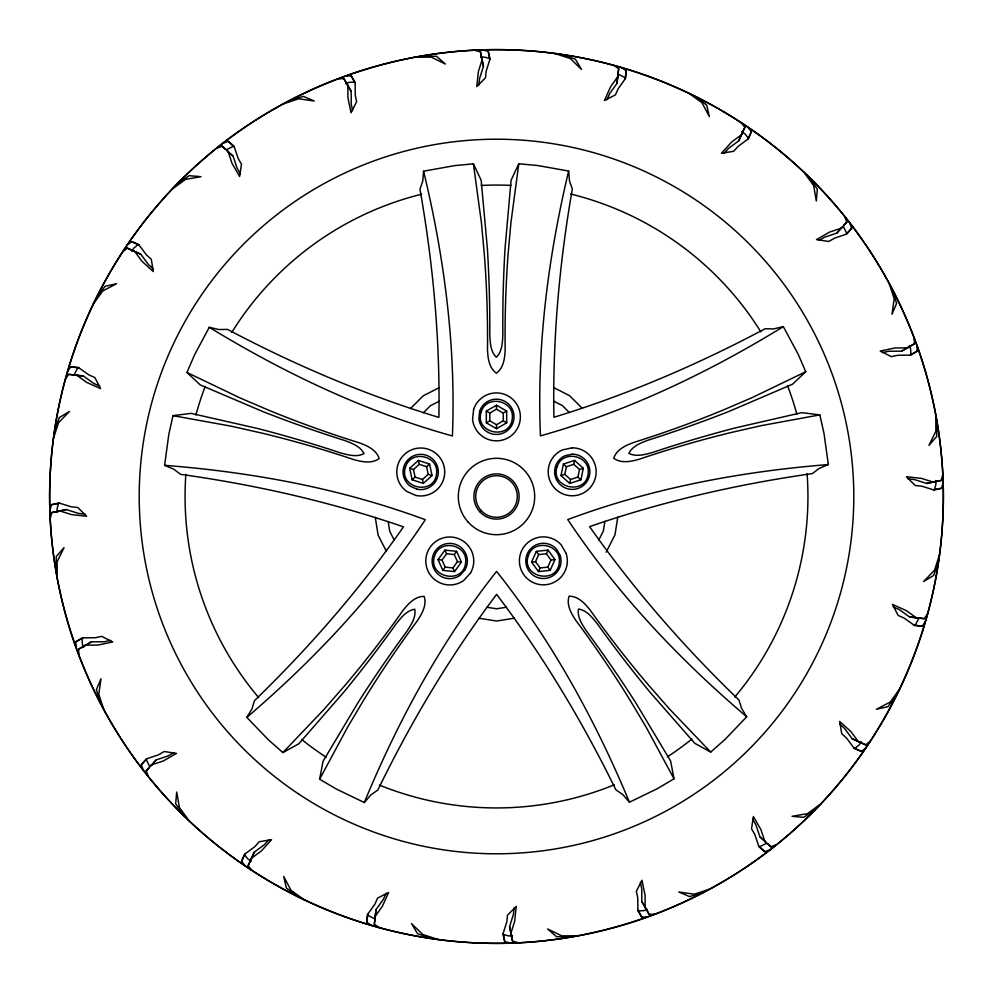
<?xml version="1.0" encoding="UTF-8"?>
<svg xmlns="http://www.w3.org/2000/svg" width="993" height="993" viewBox="0 0 993 993"><rect width="100%" height="100%" fill="white"/><g stroke="black" fill="none" stroke-linecap="round" stroke-linejoin="round"><path stroke-width="1.49" d="M423.589 171.218L422.757 181.111L419.965 189.266C433.283 264.473 440.16 341.021 438.894 417.408C365.809 395.189 295.058 365.151 227.558 329.403L218.944 329.552L209.275 327.305L194.554 354.849L186.957 372.474L200.238 384.912L263.071 411.661A1267.689 1267.689 0 0 0 344.509 440.445C351.783 443.213 360.372 446.18 364.034 453.627C356.698 457.525 347.997 454.893 340.487 452.882A1267.689 1267.689 0 0 0 257.621 428.492L191.028 413.361L172.981 415.657L168.81 434.388L164.602 465.332L173.763 469.18L180.652 474.344C256.293 484.919 331.228 502.036 403.481 526.849C359.751 589.494 309.332 647.498 254.469 700.648L251.961 708.878L246.835 717.393L268.47 739.897L282.881 752.57L298.819 743.782L343.677 692.295A1267.689 1267.689 0 0 0 396.219 623.728C401.098 617.671 406.571 610.422 414.801 609.23C416.228 617.41 411.04 624.882 406.807 631.399A1267.689 1267.689 0 0 0 358.001 702.672L323.035 761.333L319.634 779.207L336.168 788.951L364.294 802.518L370.786 794.996L377.824 790.043C411.251 721.365 450.685 655.392 496.612 594.348C542.687 655.281 582.27 721.166 615.859 789.77L622.921 794.698L629.425 802.207L657.515 788.579L674.024 778.785L670.585 760.923L635.483 702.349A1267.689 1267.689 0 0 0 586.515 631.188C582.258 624.671 577.057 617.224 578.472 609.044C586.689 610.198 592.188 617.447 597.078 623.492A1267.689 1267.689 0 0 0 649.782 691.935L694.765 743.31L710.715 752.073L725.101 739.363L746.686 716.797L741.548 708.307L739.003 700.077C684.028 647.064 633.46 589.172 589.594 526.625C661.785 501.651 736.682 484.348 812.299 473.611L819.175 468.423L828.323 464.55L824.041 433.618L819.833 414.888L801.773 412.641L735.217 427.933A1267.689 1267.689 0 0 0 652.413 452.51C644.904 454.546 636.203 457.19 628.867 453.317C632.516 445.857 641.093 442.866 648.355 440.085A1267.689 1267.689 0 0 0 729.731 411.114L792.501 384.217L805.757 371.742L798.111 354.141L783.328 326.635L773.659 328.906L765.044 328.77C697.645 364.679 626.955 394.879 553.92 417.271C552.468 340.897 559.171 264.324 572.316 189.08L569.51 180.937L568.654 171.044L537.908 165.558L518.805 163.771L511.085 180.254L505.052 248.275A1267.689 1267.689 0 0 0 502.843 334.629C502.458 342.399 502.297 351.485 496.339 357.269C490.368 351.497 490.182 342.411 489.772 334.641A1267.689 1267.689 0 0 0 487.364 248.3L481.171 180.292L473.413 163.833L454.31 165.657L423.589 171.218C444.442 257.634 455.998 347.041 452.411 435.964C366.665 412.095 285.115 373.666 209.275 327.305M386.116 893.266L383.422 899.248L375.987 909.638L374.336 924.334L379.214 927.512M375.987 909.638L374.336 924.334M606.884 99.734L609.578 93.752L617.013 83.362L618.664 68.666L613.786 65.488M617.013 83.362L618.664 68.666M478.874 85.038L479.582 78.521L483.454 66.332L480.475 51.859L474.853 50.333M514.126 907.962L513.418 914.479L509.546 926.668L512.525 941.141L518.147 942.667M371.233 925.203L366.802 922.274L367.807 914.292M625.193 78.708L626.198 70.726L621.767 67.797M518.805 163.771L510.936 222.643L508.106 254.158A1089.023 1089.023 0 0 0 505.164 349.337C504.841 357.79 503.811 367.869 496.351 373.169C488.891 367.882 487.836 357.803 487.501 349.362A1089.023 1089.023 0 0 0 484.323 254.183L481.419 222.68L473.413 163.833M604.886 521.251L603.334 531.069L598.829 539.944M617.77 517.08L614.977 534.842L606.152 552.207M560.983 475.573L563.416 464.079L574.587 460.429L583.325 468.286L580.893 479.78L569.721 483.43L560.983 475.573L564.781 474.331L566.382 466.747L573.755 464.339L579.527 469.528L577.926 477.112L570.553 479.52L564.781 474.331M569.721 483.43L570.553 479.52M573.755 464.339L574.587 460.429M568.654 171.044C547.999 257.51 536.654 346.942 540.453 435.865C626.136 411.797 707.587 373.169 783.328 326.635M50.333 518.147L51.859 512.525L66.332 509.546L78.521 513.418L85.038 514.126M907.962 478.874L914.479 479.582L926.668 483.454L941.141 480.475L942.667 474.853M50.072 509.843L51.487 504.717L58.885 502.954L71.248 506.827L77.764 507.485L86.602 516.248L71.508 514.61L59.319 510.75M59.381 503.215L58.5 503.513L57.085 508.652L57.209 512.462M933.619 489.785L934.5 489.487L935.915 484.348L935.791 480.538M933.681 482.25L921.492 478.39L906.398 476.752L915.236 485.515L921.752 486.173L934.115 490.046L941.513 488.283L942.928 483.157M54.702 430.888L59.295 417.569L69.423 411.487L58.488 422.757L53.572 438.062M938.298 562.112L933.705 575.431L923.577 581.513L934.512 570.243L939.428 554.938M74.127 374.709L77.777 367.82L78.708 367.807M918.873 618.291L915.223 625.18L914.292 625.193M338.042 78.869L343.851 78.571L347.848 85.125L347.947 97.91L351.05 112.768L356.648 101.658L355.271 95.254L355.134 82.295L351.162 75.803L345.849 76.039M347.848 85.125L351.162 91.418L351.249 104.203L352.589 110.62M654.958 914.131L649.149 914.429L641.838 901.582L641.751 888.797L640.411 882.38M645.152 907.875L645.053 895.09L641.95 880.232L636.352 891.342L637.729 897.746L637.866 910.705L641.838 917.197L647.151 916.961M251.763 870.178L248.113 865.648L254.22 852.18L264.51 844.596L268.904 839.73M251.266 859.255L251.502 858.486M741.498 134.514L741.734 133.745M741.237 122.822L744.887 127.352L738.78 140.82L728.49 148.404L724.096 153.27M244.886 865.511L241.572 861.353L244.489 854.328L254.891 846.595L259.272 841.716L271.548 839.718L261.345 850.976L251.055 858.56M241.572 861.353L244.998 854.079M748.002 138.921L751.428 131.647L748.114 127.489M751.428 131.647L748.511 138.672L738.109 146.405L733.728 151.284L721.452 153.282L731.655 142.024L741.945 134.44M364.294 802.518C398.218 720.347 441.413 641.23 496.587 571.385C551.922 641.093 595.316 720.124 629.425 802.207M252.048 857.22L254.22 852.18M738.78 140.82L740.952 135.78M531.565 562.1L536.332 551.363L548.012 550.11L554.938 559.618L550.172 570.354L538.479 571.596L531.565 562.1L535.537 561.678L538.678 554.591L546.398 553.771L550.954 560.04L547.813 567.127L540.105 567.946L535.537 561.678M538.479 571.596L540.105 567.946M546.398 553.771L548.012 550.11M248.113 865.648L250.633 860.534M742.367 132.466L744.887 127.352M319.634 779.207L347.749 726.888L363.922 699.693A1089.023 1089.023 0 0 1 417.296 620.836C421.988 613.798 427.064 605.035 424.123 596.359C414.975 596.272 408.222 603.818 402.997 610.472A1089.023 1089.023 0 0 1 344.67 685.741L323.855 709.573L282.881 752.57M65.488 379.214L68.666 374.336L83.362 375.987L93.752 383.422L99.734 386.116M893.266 606.884L899.248 609.578L909.638 617.013L924.334 618.664L927.512 613.786M67.797 371.233L70.726 366.802L78.31 367.41L88.873 374.907L94.869 377.563L100.566 388.623L86.714 382.392L76.312 374.957M916.688 618.043L906.286 610.608L892.434 604.377L898.131 615.437L904.126 618.093L914.69 625.59L922.274 626.198L925.203 621.767M96.594 297.577L105.084 286.319L116.591 283.675L102.713 291.011L93.305 304.057M896.406 695.423L887.916 706.681L876.409 709.325L890.287 701.989L899.695 688.943M131.721 251.204L133.869 248.039L138.027 244.725L138.921 244.998M861.279 741.796L859.131 744.961L854.973 748.275L854.079 748.002M482.25 59.319L478.39 71.508L476.752 86.602L485.515 77.764L486.173 71.248L490.046 58.885L488.283 51.487L483.157 50.072M510.75 933.681L514.61 921.492L516.248 906.398L507.485 915.236L506.827 921.752L502.954 934.115L504.717 941.513L509.843 942.928M148.267 776.253L146.194 770.816L156.162 759.906L168.289 755.859L173.986 752.607M151.172 765.727L156.162 759.906M841.828 227.273L836.838 233.094L824.711 237.141L819.014 240.393M844.733 216.747L846.806 222.184L836.838 233.094M143.178 769.699L141.304 764.722L146.256 758.95L158.532 754.804L164.205 751.515L176.493 753.402L163.324 760.961L151.184 764.995M141.304 764.722L146.815 758.863M846.185 234.137L851.696 228.278L849.822 223.301M851.696 228.278L846.744 234.05L834.468 238.196L828.795 241.485L816.507 239.598L829.676 232.039L841.816 228.005M438.05 559.63L444.951 550.122L456.631 551.326L461.422 562.063L454.533 571.571L442.841 570.367L438.05 559.63L442.022 560.04L446.577 553.759L454.285 554.566L457.45 561.653L452.907 567.934L445.187 567.127L442.022 560.04M442.841 570.367L445.187 567.127M454.285 554.566L456.631 551.326M146.194 770.816L149.173 767.763M843.827 225.237L846.806 222.184M410.481 408.57L423.192 395.835L439.204 387.655M423.366 412.778L430.391 405.727L439.241 401.209M409.675 468.299L418.401 460.417L429.572 464.041L432.029 475.535L423.316 483.405L412.132 479.78L409.675 468.299L413.473 469.528L419.232 464.327L426.605 466.71L428.231 474.294L422.472 479.495L415.099 477.112L413.473 469.528M412.132 479.78L415.099 477.112M426.605 466.71L429.572 464.041M246.835 717.393C314.359 659.575 376.111 593.901 425.302 519.724C341.84 488.829 253.227 472.196 164.602 465.332M122.822 251.763L127.352 248.113L140.82 254.22L148.404 264.51L153.27 268.904M839.73 724.096L844.596 728.49L852.18 738.78L865.648 744.887L870.178 741.237M127.489 244.886L131.647 241.572L138.672 244.489L146.405 254.891L151.284 259.272L153.282 271.548L142.024 261.345L134.44 251.055M858.56 741.945L850.976 731.655L839.718 721.452L841.716 733.728L846.595 738.109L854.328 748.511L861.353 751.428L865.511 748.114M177.635 183.742L189.191 175.662L200.958 176.692L185.48 179.385L172.509 188.881M815.365 809.258L803.809 817.338L792.042 816.308L807.52 813.615L820.491 804.119M226.379 149.707L233.38 146.281L234.137 146.815M766.621 843.293L759.62 846.719L758.863 846.185M618.043 76.312L610.608 86.714L604.377 100.566L615.437 94.869L618.093 88.873L625.59 78.31L626.198 70.726M374.957 916.688L382.392 906.286L388.623 892.434L377.563 898.131L374.907 904.126L367.41 914.69L366.802 922.274M78.869 654.958L78.571 649.149L91.418 641.838L104.203 641.751L110.62 640.411M84.877 645.835L85.522 645.351M907.478 347.649L908.123 347.165M914.131 338.042L914.429 343.851L901.582 351.162L888.797 351.249L882.38 352.589M76.039 647.151L75.803 641.838L82.295 637.866L95.254 637.729L101.658 636.352L112.768 641.95L97.91 645.053L85.125 645.152M75.803 641.838L82.853 637.965M910.147 355.035L917.197 351.162L916.961 345.849M917.197 351.162L910.705 355.134L897.746 355.271L891.342 356.648L880.232 351.05L895.09 347.947L907.875 347.848M86.701 644.643L91.418 641.838M901.582 351.162L906.299 348.357M486.322 411.09L496.5 405.206L506.678 411.065L506.691 422.819L496.525 428.703L486.334 422.844L486.322 411.09L489.785 413.088L496.5 409.203L503.228 413.076L503.228 420.833L496.512 424.719L489.797 420.846L489.785 413.088M486.334 422.844L489.797 420.846M503.228 413.076L506.678 411.065M78.571 649.149L83.611 646.493M909.389 346.507L914.429 343.851M805.757 371.742L752.26 397.548L723.189 410.047A1089.023 1089.023 0 0 1 633.658 442.468C625.727 445.398 616.467 449.519 613.748 458.257C621.097 463.706 631.002 461.571 639.132 459.262A1089.023 1089.023 0 0 1 730.563 432.65L761.408 425.6L819.833 414.888M216.747 148.267L222.184 146.194L233.094 156.162L237.141 168.289L240.393 173.986M752.607 819.014L755.859 824.711L759.906 836.838L770.816 846.806L776.253 844.733M223.301 143.178L228.278 141.304L234.05 146.256L238.196 158.532L241.485 164.205L239.598 176.493L232.039 163.324L228.005 151.184M764.995 841.816L760.961 829.676L753.402 816.507L751.515 828.795L754.804 834.468L758.95 846.744L764.722 851.696L769.699 849.822M289.894 100.516L303.386 96.395L314.247 101.013L298.694 98.791L283.427 103.818M703.106 892.484L689.614 896.605L678.753 891.987L694.306 894.209L709.573 889.182M345.576 83.648L349.164 82.345L354.476 82.109L355.035 82.853M647.424 909.352L643.836 910.655L638.524 910.891L637.965 910.147M579.527 469.528L583.325 468.286M60.983 510.762L66.332 509.546M926.668 483.454L932.017 482.238M51.487 504.717L58.5 503.513M51.859 512.525L58.872 511.321M934.128 481.679L941.141 480.475M934.5 489.487L941.513 488.283M506.455 607.219L496.637 608.796L486.806 607.244M514.399 618.192L496.649 621.022L478.887 618.242M550.954 560.04L554.938 559.618M828.323 464.55C739.711 471.625 651.147 488.469 567.748 519.562C617.125 593.615 679.026 659.153 746.686 716.797M422.373 56.042L436.473 56.303L445.373 64.049L431.272 57.135L415.198 57.197M570.627 936.958L556.527 936.697L547.627 928.951L561.728 935.865L577.802 935.803M480.538 57.209L484.348 57.085L489.487 58.5L489.785 59.381M512.462 935.791L508.652 935.915L503.513 934.5L503.215 933.619M83.362 375.987L68.666 374.336M909.638 617.013L924.334 618.664M457.45 561.653L461.422 562.063M70.726 366.802L77.777 367.82M915.223 625.18L922.274 626.198M172.981 415.657L231.419 426.22L262.289 433.196A1089.023 1089.023 0 0 1 353.781 459.598C361.911 461.882 371.829 463.992 379.165 458.53C376.421 449.792 367.149 445.696 359.218 442.791A1089.023 1089.023 0 0 1 269.612 410.581L240.505 398.143L186.957 372.474M562.112 54.702L575.431 59.295L581.513 69.423L570.243 58.488L554.938 53.572M430.888 938.298L417.569 933.705L411.487 923.577L422.757 934.512L438.062 939.428M618.291 74.127L625.18 77.777M374.709 918.873L367.82 915.223M133.745 251.266L134.514 251.502M858.486 741.498L859.255 741.734M428.231 474.294L432.029 475.535M135.78 252.048L140.82 254.22M852.18 738.78L857.22 740.952M131.647 241.572L138.027 244.725M127.352 248.113L132.466 250.633M860.534 742.367L865.648 744.887M854.973 748.275L861.353 751.428M553.548 387.518L569.572 395.673L582.308 408.371M553.523 401.073L562.398 405.578L569.436 412.604M503.228 420.833L506.691 422.819M695.423 96.594L706.681 105.084L709.325 116.591L701.989 102.713L688.943 93.305M297.577 896.406L286.319 887.916L283.675 876.409L291.011 890.287L304.057 899.695M741.796 131.721L744.961 133.869L748.275 138.027M251.204 861.279L248.039 859.131L244.725 854.973M227.273 151.172L233.094 156.162M765.727 841.828L759.906 836.838M563.416 464.079L566.382 466.747M577.926 477.112L580.893 479.78M228.278 141.304L233.38 146.281M222.184 146.194L225.237 149.173M767.763 843.827L770.816 846.806M759.62 846.719L764.722 851.696M710.715 752.073L669.642 709.163L648.777 685.381A1089.023 1089.023 0 0 1 590.276 610.248C585.038 603.607 578.261 596.073 569.101 596.185C566.196 604.861 571.285 613.624 576.002 620.65A1089.023 1089.023 0 0 1 629.562 699.382L645.785 726.541L674.024 778.785M809.258 177.635L817.338 189.191L816.308 200.958L813.615 185.48L804.119 172.509M183.742 815.365L175.662 803.809L176.692 792.042L179.385 807.52L188.881 820.491M843.293 226.379L846.719 233.38M149.707 766.621L146.281 759.62M347.165 84.877L347.649 85.522M645.351 907.478L645.835 908.123M536.332 551.363L538.678 554.591M547.813 567.127L550.172 570.354M348.357 86.701L351.162 91.418M641.838 901.582L644.643 906.299M351.162 75.803L354.476 82.109M343.851 78.571L346.507 83.611M646.493 909.389L649.149 914.429M638.524 910.891L641.838 917.197M394.271 540.18L389.74 531.329L388.176 521.499M386.289 551.127L378.11 535.115L375.28 517.365M444.951 550.122L446.577 553.759M452.907 567.934L454.533 571.571M892.484 289.894L896.605 303.386L891.987 314.247L894.209 298.694L889.182 283.427M100.516 703.106L96.395 689.614L101.013 678.753L98.791 694.306L103.818 709.573M909.352 345.576L910.655 349.164L910.891 354.476M83.648 647.424L82.345 643.836L82.109 638.524M482.238 60.983L483.454 66.332M509.546 926.668L510.762 932.017M418.401 460.417L419.232 464.327M422.472 479.495L423.316 483.405M488.283 51.487L489.487 58.5M480.475 51.859L481.679 58.872M511.321 934.128L512.525 941.141M503.513 934.5L504.717 941.513M936.958 422.373L936.697 436.473L928.951 445.373L935.865 431.272L935.803 415.198M56.042 570.627L56.303 556.527L64.049 547.627L57.135 561.728L57.197 577.802M496.5 405.206L496.5 409.203M496.512 424.719L496.525 428.703M807.086 473.574A311.43 311.43 0 0 1 734.77 697.049M691.798 739.09A311.43 311.43 0 0 1 667.47 756.803M614.282 784.805A311.43 311.43 0 0 1 379.4 785.078M326.138 757.2A311.43 311.43 0 0 1 301.773 739.549M258.701 697.607A311.43 311.43 0 0 1 185.865 474.306M195.906 415.037A311.43 311.43 0 0 1 205.179 386.401M231.754 332.481A311.43 311.43 0 0 1 421.615 194.206M481.084 185.455A311.43 311.43 0 0 1 511.184 185.418M570.677 194.032A311.43 311.43 0 0 1 760.861 331.861M787.561 385.718A311.43 311.43 0 0 1 796.895 414.329M50.494 468.969C42.649 590.599 87.322 714.252 171.119 802.778C248.051 884.8 356.71 935.766 468.969 942.506C590.599 950.351 714.252 905.678 802.778 821.881C884.8 744.949 935.766 636.29 942.506 524.031C950.351 402.401 905.678 278.748 821.881 190.222C744.949 108.2 636.29 57.234 524.031 50.494C402.401 42.649 278.748 87.322 190.222 171.119C108.2 248.051 57.234 356.71 50.494 468.969M405.479 467.045C398.267 488.457 434.524 496.115 436.585 473.611C438.956 455.39 410.692 449.419 405.479 467.045M434.537 556.105C427.313 577.504 463.57 585.175 465.63 562.671C468.001 544.449 439.738 538.479 434.537 556.105M473.599 409.501L472.569 419.418A23.969 23.969 0 0 0 507.684 438.037A23.969 23.969 0 0 0 511.792 398.503A23.969 23.969 0 0 0 473.599 409.501M479.631 411.387L478.874 418.674A17.626 17.626 0 0 0 504.705 432.377A17.626 17.626 0 0 0 507.721 403.295A17.626 17.626 0 0 0 479.631 411.387M481.195 411.896C473.984 433.308 510.241 440.966 512.301 418.463C514.672 400.241 486.409 394.271 481.195 411.896M528.202 555.993C520.99 577.405 557.247 585.063 559.307 562.559C561.678 544.338 533.415 538.367 528.202 555.993M557.048 466.871C549.837 488.271 586.093 495.941 588.154 473.438C590.525 455.216 562.261 449.246 557.048 466.871M465.009 569.821L460.119 575.27A17.626 17.626 0 0 1 432.638 565.302A17.626 17.626 0 0 1 452.175 543.556A17.626 17.626 0 0 1 465.009 569.821M470.558 572.924L463.892 580.346A23.969 23.969 0 0 1 426.518 566.792A23.969 23.969 0 0 1 453.093 537.225A23.969 23.969 0 0 1 470.558 572.924M572.167 447.831L562.41 449.916A23.969 23.969 0 0 0 555.559 489.077A23.969 23.969 0 0 0 594.422 480.761A23.969 23.969 0 0 0 572.167 447.831M572.229 454.161L565.067 455.688A17.626 17.626 0 0 0 560.027 484.485A17.626 17.626 0 0 0 588.613 478.365A17.626 17.626 0 0 0 572.229 454.161M417.048 489.214L410.345 486.235A17.626 17.626 0 0 1 411.325 457.028A17.626 17.626 0 0 1 438.05 468.882A17.626 17.626 0 0 1 417.048 489.214M415.794 495.445L406.683 491.398A23.969 23.969 0 0 1 408.024 451.666A23.969 23.969 0 0 1 444.355 467.79A23.969 23.969 0 0 1 415.794 495.445M566.159 553.424L561.169 544.797A23.969 23.969 0 0 0 521.809 550.37A23.969 23.969 0 0 0 541.731 584.778A23.969 23.969 0 0 0 566.159 553.424M560.176 555.447L556.502 549.104A17.626 17.626 0 0 0 527.556 553.2A17.626 17.626 0 0 0 542.203 578.497A17.626 17.626 0 0 0 560.176 555.447M479.718 511.643A22.603 22.603 0 0 0 518.011 503.463A22.603 22.603 0 0 0 491.771 474.393A22.603 22.603 0 0 0 479.718 511.643M481.059 510.427A20.791 20.791 0 0 0 516.286 502.905A20.791 20.791 0 0 0 492.156 476.168A20.791 20.791 0 0 0 481.059 510.427M468.15 522.095A38.193 38.193 0 0 0 532.844 508.255A38.193 38.193 0 0 0 488.519 459.151A38.193 38.193 0 0 0 468.15 522.095M249.653 868.987A446.85 446.85 0 0 0 942.506 524.031A446.85 446.85 0 0 0 297.341 96.482A446.85 446.85 0 0 0 249.653 868.987M299.129 794.326A357.281 357.281 0 0 0 853.111 518.52A357.281 357.281 0 0 0 337.26 176.667A357.281 357.281 0 0 0 299.129 794.326"/></g></svg>
